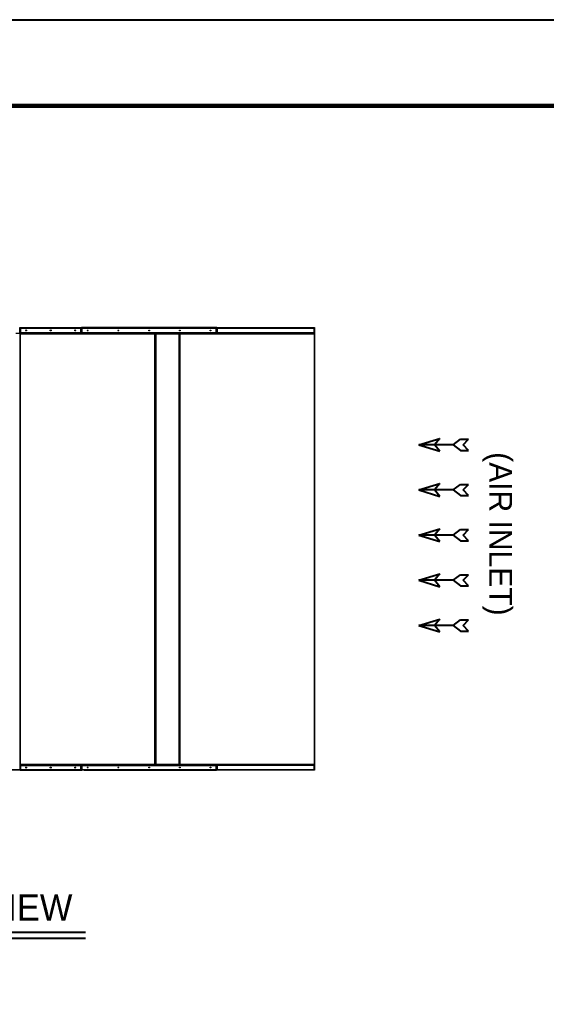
# Model space of a CAD drawing. Header units: millimetres. Extents: x 12896 to 42303, y 9438 to 30233.
# Drawn here: x 25989 to 30273, y 22153 to 30233 of the extents above; entities that cross this region are included whole.
import ezdxf
from ezdxf.enums import TextEntityAlignment as Align

# ---------------------------------------------------------------- set-up
doc = ezdxf.new("R2010")
doc.units = ezdxf.units.MM
for name, color, linetype in [('냉각탑_box', 1, 'Continuous'), ('냉각탑_dim', 1, 'Continuous'), ('냉각탑_form', 1, 'Continuous'), ('냉각탑_text', 3, 'Continuous')]:
    doc.layers.add(name, color=color, linetype=linetype)
doc.styles.add('돋움', font='Dotum.ttf')

# ---------------------------------------------------------------- blocks, each defined once
blk = doc.blocks.new('화살표 IN OUT')
at = {"layer": '냉각탑_dim'}
for p, q in [((-322.7, 43), (-383.9, 43)), ((-343.1, 0.5), (-383.9, 43)), ((-383.9, -43), (-343.1, 0.5)), ((-266.4, 0), (-322.7, 43)), ((-266.4, 0), (-322.7, -43)), ((-266.4, 0), (0, 0)), ((-163.5, 50), (-121.5, 0)), ((0, 0), (-163.5, 50)), ((-163.5, -50), (-121.5, 0)), ((0, 0), (-163.5, -50)), ((-322.7, -43), (-383.9, -43))]:
    blk.add_line(p, q, dxfattribs=at)
blk = doc.blocks.new('4')
at = {"lineweight": 20}
for p, q in [((25985.3, 27730), (28387.5, 27730)), ((28386, 27730), (28387.5, 24130)), ((28387.5, 24130), (22988.8, 24130))]:
    blk.add_line(p, q, dxfattribs=at)
at = {"color": 7, "lineweight": 20, "ltscale": 0.015833}
for p, q in [((25988.6, 27690.8), (25988.6, 27728.8)), ((25988.6, 24169.2), (25988.6, 24131.2))]:
    blk.add_line(p, q, dxfattribs=at)
at = {"color": 7, "lineweight": 20, "ltscale": 0.001083}
for p, q in [((25990.6, 27728.8), (25993.2, 27728.8)), ((28388.6, 27728.8), (28386, 27728.8)), ((28388.6, 24131.2), (22988.8, 24131.2))]:
    blk.add_line(p, q, dxfattribs=at)
at = {"color": 7, "lineweight": 20, "ltscale": 0.00172}
blk.add_line((25990.6, 27724.7), (25990.6, 27728.8), dxfattribs=at)
at = {"color": 7, "lineweight": 20, "ltscale": 0.014667}
for p, q in [((25990.6, 27724.6), (25990.6, 27689.4)), ((25992.6, 27689.4), (25992.6, 27724.6)), ((26486.6, 27689.4), (26486.6, 27724.6)), ((26488.6, 27724.6), (26488.6, 27689.4)), ((26490.6, 27724.6), (26490.6, 27689.4)), ((26492.6, 27689.4), (26492.6, 27724.6)), ((27588.6, 27689.4), (27588.6, 27724.6)), ((27590.6, 27724.6), (27590.6, 27689.4)), ((27592.6, 27724.6), (27592.6, 27689.4)), ((27594.6, 27689.4), (27594.6, 27724.6)), ((28386.6, 27689.4), (28386.6, 27724.6)), ((28388.6, 27724.6), (28388.6, 27689.4)), ((25990.6, 24133.4), (25990.6, 24168.6)), ((25992.6, 24168.6), (25992.6, 24133.4)), ((26486.6, 24168.6), (26486.6, 24133.4)), ((26488.6, 24133.4), (26488.6, 24168.6)), ((26490.6, 24133.4), (26490.6, 24168.6)), ((26492.6, 24168.6), (26492.6, 24133.4)), ((27588.6, 24168.6), (27588.6, 24133.4)), ((27590.6, 24133.4), (27590.6, 24168.6)), ((27592.6, 24135.4), (27592.6, 24170.6)), ((27594.6, 24170.6), (27594.6, 24135.4)), ((28386.6, 24170.6), (28386.6, 24135.4)), ((28388.6, 24135.4), (28388.6, 24170.6))]:
    blk.add_line(p, q, dxfattribs=at)
at = {"color": 7, "lineweight": 20, "ltscale": 0.000873136}
blk.add_line((25993.2, 27727.9), (25993.2, 27730), dxfattribs=at)
at = {"color": 7, "lineweight": 20, "ltscale": 0.015146}
blk.add_line((25993.2, 27725.8), (25993.2, 27689.4), dxfattribs=at)
at = {"color": 7, "lineweight": 20, "ltscale": 0.01525}
for p, q in [((25993.5, 27726), (25993.5, 27689.4)), ((26485.7, 27689.4), (26485.7, 27726)), ((26493.5, 27726), (26493.5, 27689.4)), ((27587.7, 27689.4), (27587.7, 27726)), ((27595.5, 27726), (27595.5, 27689.4)), ((28385.7, 27689.4), (28385.7, 27726)), ((25993.5, 24132), (25993.5, 24168.6)), ((26485.7, 24168.6), (26485.7, 24132)), ((26493.5, 24132), (26493.5, 24168.6)), ((27587.7, 24168.6), (27587.7, 24132)), ((27595.5, 24134), (27595.5, 24170.6)), ((28385.7, 24170.6), (28385.7, 24134))]:
    blk.add_line(p, q, dxfattribs=at)
at = {"color": 7, "lineweight": 20, "ltscale": 0.007958}
for p, q in [((25993.5, 27726), (26012.6, 27726)), ((26466.6, 27726), (26485.7, 27726)), ((26493.5, 27726), (26512.6, 27726)), ((27568.6, 27726), (27587.7, 27726)), ((27595.5, 27726), (27614.6, 27726)), ((28366.6, 27726), (28385.7, 27726)), ((25993.5, 24132), (26012.6, 24132)), ((26466.6, 24132), (26485.7, 24132)), ((26493.5, 24132), (26512.6, 24132)), ((27568.6, 24132), (27587.7, 24132)), ((27595.5, 24134), (27614.6, 24134)), ((28366.6, 24134), (28385.7, 24134))]:
    blk.add_line(p, q, dxfattribs=at)
at = {"color": 7, "lineweight": 20, "ltscale": 0.006917}
for p, q in [((25994, 27728), (26010.6, 27728)), ((25994, 27726), (26010.6, 27726)), ((26468.6, 27728), (26485.2, 27728)), ((26468.6, 27726), (26485.2, 27726)), ((26510.6, 27728), (26494, 27728)), ((26510.6, 27726), (26494, 27726)), ((27570.6, 27728), (27587.2, 27728)), ((27570.6, 27726), (27587.2, 27726)), ((27596, 27728), (27612.6, 27728)), ((27596, 27726), (27612.6, 27726)), ((28368.6, 27728), (28385.2, 27728)), ((28368.6, 27726), (28385.2, 27726)), ((25994, 24130), (26010.6, 24130)), ((26468.6, 24130), (26485.2, 24130)), ((26510.6, 24130), (26494, 24130)), ((27570.6, 24130), (27587.2, 24130)), ((27596, 24132), (27612.6, 24132)), ((28368.6, 24132), (28385.2, 24132))]:
    blk.add_line(p, q, dxfattribs=at)
at = {"color": 7, "lineweight": 20, "ltscale": 0.000833333}
for p, q in [((26010.6, 27728), (26010.6, 27726)), ((26466.6, 27728), (26466.6, 27726)), ((26466.6, 27728), (26466.6, 27726)), ((26468.6, 27728), (26468.6, 27726)), ((26510.6, 27728), (26510.6, 27726)), ((27568.6, 27728), (27568.6, 27726)), ((27568.6, 27728), (27568.6, 27726)), ((27570.6, 27728), (27570.6, 27726)), ((27612.6, 27728), (27612.6, 27726)), ((28366.6, 27728), (28366.6, 27726)), ((28366.6, 27728), (28366.6, 27726)), ((28368.6, 27728), (28368.6, 27726)), ((26304.5, 27686), (26304.5, 27684)), ((26360.5, 27684), (26360.5, 27686)), ((26954.4, 27686), (26954.4, 27684)), ((26957.7, 27684), (26957.7, 27686)), ((27286.1, 27684.3), (27286.1, 27682.3)), ((28331, 27686), (28331, 27684)), ((27090.6, 27440), (27092.6, 27440)), ((27090.6, 27413.4), (27092.6, 27413.4)), ((27090.6, 27412), (27092.6, 27412)), ((27092.6, 27412), (27090.6, 27412)), ((27092.6, 27410), (27090.6, 27410)), ((27092.6, 27408.6), (27090.6, 27408.6)), ((27286.6, 27440), (27288.6, 27440)), ((27286.6, 27413.4), (27288.6, 27413.4)), ((27288.6, 27412), (27286.6, 27412)), ((27288.6, 27410), (27286.6, 27410)), ((27288.6, 27408.9), (27286.6, 27408.9)), ((27288.6, 27406.1), (27286.6, 27406.1)), ((27286.6, 27404.1), (27288.6, 27404.1)), ((27286.6, 27402.5), (27288.6, 27402.5)), ((27288.6, 27401.3), (27286.6, 27401.3)), ((27090.6, 26795.4), (27092.6, 26795.4)), ((27092.6, 26794), (27090.6, 26794)), ((27092.6, 26792), (27090.6, 26792)), ((27090.6, 26790), (27092.6, 26790)), ((27090.6, 26788), (27092.6, 26788)), ((27092.6, 26786.6), (27090.6, 26786.6)), ((27092.6, 26760), (27090.6, 26760)), ((27286.6, 26807.3), (27288.6, 26807.3)), ((27286.6, 26790), (27288.6, 26790)), ((27286.6, 26788), (27288.6, 26788)), ((27288.6, 26786.6), (27286.6, 26786.6)), ((27288.6, 26760), (27286.6, 26760)), ((27090.6, 26577), (27092.6, 26577)), ((27092.6, 26540.4), (27090.6, 26540.4)), ((27092.6, 26539), (27090.6, 26539)), ((27286.6, 26577), (27288.6, 26577)), ((27288.6, 26540.4), (27286.6, 26540.4)), ((27288.6, 26539), (27286.6, 26539)), ((27288.6, 26536), (27286.6, 26536)), ((27288.6, 26534), (27286.6, 26534)), ((27288.6, 26533.1), (27286.6, 26533.1)), ((27092.6, 26496), (27090.6, 26496)), ((27092.6, 26494.4), (27090.6, 26494.4)), ((27092.6, 26492.4), (27090.6, 26492.4)), ((27092.6, 26489), (27090.6, 26489)), ((27090.6, 26487.6), (27092.6, 26487.6)), ((27092.6, 26451), (27090.6, 26451)), ((27286.6, 26498.9), (27288.6, 26498.9)), ((27288.6, 26498), (27286.6, 26498)), ((27288.6, 26496), (27286.6, 26496)), ((27288.6, 26496), (27286.6, 26496)), ((27288.6, 26494.4), (27286.6, 26494.4)), ((27288.6, 26492.4), (27286.6, 26492.4)), ((27288.6, 26489), (27286.6, 26489)), ((27286.6, 26487.6), (27288.6, 26487.6)), ((27288.6, 26451), (27286.6, 26451)), ((27090.6, 26268), (27092.6, 26268)), ((27286.6, 26268), (27288.6, 26268)), ((27090.6, 26241.4), (27092.6, 26241.4)), ((27090.6, 26240), (27092.6, 26240)), ((27092.6, 26240), (27090.6, 26240)), ((27092.6, 26238), (27090.6, 26238)), ((27092.6, 26236.6), (27090.6, 26236.6)), ((27286.6, 26241.4), (27288.6, 26241.4)), ((27288.6, 26240), (27286.6, 26240)), ((27288.6, 26238.1), (27286.6, 26238.1)), ((27288.6, 26238), (27286.6, 26238)), ((27286.6, 26236.1), (27288.6, 26236.1)), ((27286.6, 26234.5), (27288.6, 26234.5)), ((27288.6, 26233.3), (27286.6, 26233.3)), ((27090.6, 25623.4), (27092.6, 25623.4)), ((27092.6, 25622), (27090.6, 25622)), ((27092.6, 25620), (27090.6, 25620)), ((27090.6, 25618), (27092.6, 25618)), ((27090.6, 25616), (27092.6, 25616)), ((27092.6, 25614.6), (27090.6, 25614.6)), ((27286.6, 25639.3), (27288.6, 25639.3)), ((27288.6, 25619.3), (27286.6, 25619.3)), ((27286.6, 25618), (27288.6, 25618)), ((27286.6, 25616), (27288.6, 25616)), ((27288.6, 25614.6), (27286.6, 25614.6)), ((27092.6, 25588), (27090.6, 25588)), ((27288.6, 25588), (27286.6, 25588)), ((27090.6, 25405), (27092.6, 25405)), ((27286.6, 25405), (27288.6, 25405)), ((27092.6, 25368.4), (27090.6, 25368.4)), ((27092.6, 25367), (27090.6, 25367)), ((27092.6, 25324), (27090.6, 25324)), ((27092.6, 25322.4), (27090.6, 25322.4)), ((27092.6, 25320.4), (27090.6, 25320.4)), ((27092.6, 25317), (27090.6, 25317)), ((27090.6, 25315.6), (27092.6, 25315.6)), ((27288.6, 25368.4), (27286.6, 25368.4)), ((27288.6, 25367), (27286.6, 25367)), ((27288.6, 25364), (27286.6, 25364)), ((27288.6, 25362), (27286.6, 25362)), ((27288.6, 25361.1), (27286.6, 25361.1)), ((27286.6, 25326.9), (27288.6, 25326.9)), ((27288.6, 25326), (27286.6, 25326)), ((27288.6, 25324), (27286.6, 25324)), ((27288.6, 25324), (27286.6, 25324)), ((27288.6, 25322.4), (27286.6, 25322.4)), ((27288.6, 25320.4), (27286.6, 25320.4)), ((27288.6, 25317), (27286.6, 25317)), ((27286.6, 25315.6), (27288.6, 25315.6)), ((27092.6, 25279), (27090.6, 25279)), ((27288.6, 25279), (27286.6, 25279)), ((27090.6, 25096), (27092.6, 25096)), ((27090.6, 25069.4), (27092.6, 25069.4)), ((27090.6, 25068), (27092.6, 25068)), ((27092.6, 25068), (27090.6, 25068)), ((27092.6, 25066), (27090.6, 25066)), ((27092.6, 25064.6), (27090.6, 25064.6)), ((27286.6, 25096), (27288.6, 25096)), ((27286.6, 25069.4), (27288.6, 25069.4)), ((27288.6, 25069.1), (27286.6, 25069.1)), ((27288.6, 25068), (27286.6, 25068)), ((27288.6, 25066), (27286.6, 25066)), ((27286.6, 25065.5), (27288.6, 25065.5)), ((27288.6, 25064.3), (27286.6, 25064.3)), ((27090.6, 24451.4), (27092.6, 24451.4)), ((27092.6, 24450), (27090.6, 24450)), ((27092.6, 24448), (27090.6, 24448)), ((27090.6, 24446), (27092.6, 24446)), ((27090.6, 24444), (27092.6, 24444)), ((27092.6, 24442.6), (27090.6, 24442.6)), ((27092.6, 24416), (27090.6, 24416)), ((27286.6, 24470.3), (27288.6, 24470.3)), ((27288.6, 24450.3), (27286.6, 24450.3)), ((27286.6, 24446), (27288.6, 24446)), ((27286.6, 24444), (27288.6, 24444)), ((27288.6, 24442.6), (27286.6, 24442.6)), ((27288.6, 24416), (27286.6, 24416)), ((27092.6, 24177.4), (27090.6, 24177.4)), ((27092.6, 24174), (27090.6, 24174)), ((27286.6, 24177), (27288.6, 24177)), ((26010.6, 24130), (26010.6, 24132)), ((26466.6, 24130), (26466.6, 24132)), ((26466.6, 24130), (26466.6, 24132)), ((26468.6, 24130), (26468.6, 24132)), ((26510.6, 24130), (26510.6, 24132)), ((27568.6, 24130), (27568.6, 24132)), ((27568.6, 24130), (27568.6, 24132)), ((27570.6, 24130), (27570.6, 24132)), ((27612.6, 24132), (27612.6, 24134)), ((28366.6, 24132), (28366.6, 24134)), ((28366.6, 24132), (28366.6, 24134)), ((28368.6, 24132), (28368.6, 24134))]:
    blk.add_line(p, q, dxfattribs=at)
at = {"color": 7, "lineweight": 20, "ltscale": 0.000834351}
blk.add_line((26010.6, 27726.8), (26012.6, 27726.8), dxfattribs=at)
at = {"color": 7, "lineweight": 20, "ltscale": 0.000834357}
blk.add_line((26010.6, 27726), (26012.6, 27726), dxfattribs=at)
at = {"color": 7, "lineweight": 20, "ltscale": 0.189167}
for p, q in [((26012.6, 27728), (26466.6, 27728)), ((26012.6, 27728), (26466.6, 27728)), ((26012.6, 27724.6), (26466.6, 27724.6)), ((26012.6, 24133.4), (26466.6, 24133.4)), ((26012.6, 24130), (26466.6, 24130))]:
    blk.add_line(p, q, dxfattribs=at)
at = {"color": 7, "lineweight": 20, "ltscale": 0.001417}
for p, q in [((26012.6, 27728), (26012.6, 27724.6)), ((26512.6, 27728), (26512.6, 27724.6)), ((27614.6, 27728), (27614.6, 27724.6)), ((26012.6, 24130), (26012.6, 24133.4)), ((26512.6, 24130), (26512.6, 24133.4)), ((27614.6, 24132), (27614.6, 24135.4))]:
    blk.add_line(p, q, dxfattribs=at)
at = {"color": 7, "lineweight": 20, "ltscale": 0.000583333}
for p, q in [((26012.6, 27726), (26012.6, 27724.6)), ((26466.6, 27724.6), (26466.6, 27726)), ((26512.6, 27726), (26512.6, 27724.6)), ((27568.6, 27724.6), (27568.6, 27726)), ((27614.6, 27726), (27614.6, 27724.6)), ((28366.6, 27724.6), (28366.6, 27726)), ((26012.6, 24132), (26012.6, 24133.4)), ((26466.6, 24133.4), (26466.6, 24132)), ((26512.6, 24132), (26512.6, 24133.4)), ((27568.6, 24133.4), (27568.6, 24132)), ((27614.6, 24134), (27614.6, 24135.4)), ((28366.6, 24135.4), (28366.6, 24134))]:
    blk.add_line(p, q, dxfattribs=at)
at = {"color": 7, "lineweight": 20, "ltscale": 0.000832315}
blk.add_line((26466.6, 27726.8), (26468.6, 27726.8), dxfattribs=at)
at = {"color": 7, "lineweight": 20, "ltscale": 0.00083231}
blk.add_line((26466.6, 27726), (26468.6, 27726), dxfattribs=at)
at = {"color": 7, "lineweight": 20, "ltscale": 0.015212}
for p, q in [((26485.7, 27725.9), (26485.7, 27689.4)), ((27587.7, 27725.9), (27587.7, 27689.4)), ((28385.7, 27725.9), (28385.7, 27689.4)), ((26485.7, 24132.1), (26485.7, 24168.6)), ((27587.7, 24132.1), (27587.7, 24168.6)), ((28385.7, 24134.1), (28385.7, 24170.6))]:
    blk.add_line(p, q, dxfattribs=at)
at = {"color": 7, "lineweight": 20, "ltscale": 0.001506}
blk.add_line((26487.8, 27726.8), (26491.4, 27726.8), dxfattribs=at)
at = {"color": 7, "lineweight": 20, "ltscale": 0.459167}
blk.add_line((27591.6, 27730), (26489.6, 27730), dxfattribs=at)
at = {"color": 7, "lineweight": 20, "ltscale": 0.000374999}
for p, q in [((26493.5, 27722.6), (26492.6, 27722.6)), ((26493.5, 24135.4), (26492.6, 24135.4))]:
    blk.add_line(p, q, dxfattribs=at)
at = {"color": 7, "lineweight": 20, "ltscale": 0.000833847}
blk.add_line((26510.6, 27726.8), (26512.6, 27726.8), dxfattribs=at)
at = {"color": 7, "lineweight": 20, "ltscale": 0.000833853}
blk.add_line((26510.6, 27726), (26512.6, 27726), dxfattribs=at)
at = {"color": 7, "lineweight": 20, "ltscale": 0.037104}
blk.add_line((26601.7, 27728), (26512.6, 27728), dxfattribs=at)
at = {"color": 7, "lineweight": 20, "ltscale": 0.44}
for p, q in [((26512.6, 27728), (27568.6, 27728)), ((26512.6, 27724.6), (27568.6, 27724.6)), ((26512.6, 24133.4), (27568.6, 24133.4)), ((26512.6, 24130), (27568.6, 24130))]:
    blk.add_line(p, q, dxfattribs=at)
at = {"color": 7, "lineweight": 20, "ltscale": 0.004146}
blk.add_line((26601.7, 27728), (26611.6, 27728), dxfattribs=at)
at = {"color": 7, "lineweight": 20, "ltscale": 0.004167}
blk.add_line((26611.6, 27728), (26621.6, 27728), dxfattribs=at)
at = {"color": 7, "lineweight": 20, "ltscale": 0.394604}
blk.add_line((27568.6, 27728), (26621.6, 27728), dxfattribs=at)
at = {"color": 7, "lineweight": 20, "ltscale": 0.000832819}
blk.add_line((27568.6, 27726.8), (27570.6, 27726.8), dxfattribs=at)
at = {"color": 7, "lineweight": 20, "ltscale": 0.000832814}
blk.add_line((27568.6, 27726), (27570.6, 27726), dxfattribs=at)
at = {"color": 7, "lineweight": 20, "ltscale": 0.000375001}
for p, q in [((27588.6, 27722.6), (27587.7, 27722.6)), ((27588.6, 24135.4), (27587.7, 24135.4))]:
    blk.add_line(p, q, dxfattribs=at)
at = {"color": 7, "lineweight": 20, "ltscale": 0.001508}
blk.add_line((27589.8, 27726.8), (27593.4, 27726.8), dxfattribs=at)
at = {"color": 7, "lineweight": 20, "ltscale": 0.000833959}
blk.add_line((27612.6, 27726.8), (27614.6, 27726.8), dxfattribs=at)
at = {"color": 7, "lineweight": 20, "ltscale": 0.000833964}
blk.add_line((27612.6, 27726), (27614.6, 27726), dxfattribs=at)
at = {"color": 7, "lineweight": 20, "ltscale": 0.313333}
for p, q in [((27614.6, 27728), (28366.6, 27728)), ((27614.6, 27724.6), (28366.6, 27724.6)), ((27614.6, 24135.4), (28366.6, 24135.4)), ((27614.6, 24132), (28366.6, 24132))]:
    blk.add_line(p, q, dxfattribs=at)
at = {"color": 7, "lineweight": 20, "ltscale": 0.000832693}
blk.add_line((28366.6, 27726.8), (28368.6, 27726.8), dxfattribs=at)
at = {"color": 7, "lineweight": 20, "ltscale": 0.000832687}
blk.add_line((28366.6, 27726), (28368.6, 27726), dxfattribs=at)
at = {"color": 7, "lineweight": 20, "ltscale": 0.000872667}
blk.add_line((28386, 27727.9), (28386, 27730), dxfattribs=at)
at = {"color": 7, "lineweight": 20, "ltscale": 0.015148}
blk.add_line((28386, 27725.8), (28386, 27689.4), dxfattribs=at)
at = {"color": 7, "lineweight": 20, "ltscale": 0.001669}
blk.add_line((28388.6, 27728.8), (28388.6, 27724.8), dxfattribs=at)
at = {"color": 7, "lineweight": 20, "ltscale": 0.015372}
blk.add_line((25957.1, 27686), (25994, 27686), dxfattribs=at)
at = {"color": 7, "lineweight": 20, "ltscale": 0.001387}
blk.add_line((25990.6, 27686), (25990.6, 27689.3), dxfattribs=at)
at = {"color": 7, "lineweight": 20, "ltscale": 0.000562932}
for p, q in [((25992, 27682.3), (25990.6, 27682.3)), ((27089.3, 27682.3), (27090.6, 27682.3)), ((27094, 27682.3), (27092.6, 27682.3)), ((27284.7, 27684.3), (27286.1, 27684.3)), ((27285.3, 27682.3), (27286.6, 27682.3)), ((27290, 27682.3), (27288.6, 27682.3)), ((28387.3, 27682.3), (28388.6, 27682.3)), ((25992, 24173.7), (25990.6, 24173.7)), ((27089.3, 24173.7), (27090.6, 24173.7)), ((27094, 24173.7), (27092.6, 24173.7)), ((27285.3, 24173.7), (27286.6, 24173.7)), ((27290, 24173.7), (27288.6, 24173.7)), ((28387.3, 24173.7), (28388.6, 24173.7))]:
    blk.add_line(p, q, dxfattribs=at)
at = {"color": 7, "lineweight": 20}
for p, q in [((25990.6, 24173.7), (25990.6, 27682.3)), ((25994, 24175.4), (25994, 27680.6)), ((27087.2, 24175.4), (27087.2, 27680.6)), ((27090.6, 24173.7), (27090.6, 27682.3)), ((27092.6, 27682.3), (27092.6, 24173.7)), ((27096, 27680.6), (27096, 24175.4)), ((27283.2, 27680.6), (27283.2, 24175.4)), ((27286.6, 27682.3), (27286.6, 24173.7)), ((27288.6, 27682.3), (27288.6, 24173.7)), ((27292, 27680.6), (27292, 24175.4)), ((28385.2, 27680.6), (28385.2, 24175.4)), ((28388.6, 27682.3), (28388.6, 24173.7))]:
    blk.add_line(p, q, dxfattribs=at)
at = {"color": 7, "lineweight": 20, "ltscale": 0.000448698}
for p, q in [((25992, 27686.7), (25992.6, 27687.6)), ((26487.3, 27686.7), (26486.6, 27687.6)), ((26492, 27686.7), (26492.6, 27687.6)), ((27589.3, 27686.7), (27588.6, 27687.6)), ((27594, 27686.7), (27594.6, 27687.6)), ((28387.3, 27686.7), (28386.6, 27687.6)), ((25992, 24171.3), (25992.6, 24170.5)), ((26487.3, 24171.3), (26486.6, 24170.5)), ((26492, 24171.3), (26492.6, 24170.5)), ((27589.3, 24171.3), (27588.6, 24170.5))]:
    blk.add_line(p, q, dxfattribs=at)
at = {"color": 7, "lineweight": 20, "ltscale": 0.000502197}
for p, q in [((25992, 27682.3), (25993.2, 27682.3)), ((27089.3, 27682.3), (27088.1, 27682.3)), ((27094, 27682.3), (27095.2, 27682.3)), ((27284.7, 27684.3), (27283.5, 27684.3)), ((27285.3, 27682.3), (27284.1, 27682.3)), ((27290, 27682.3), (27291.2, 27682.3)), ((28387.3, 27682.3), (28386.1, 27682.3)), ((25992, 24173.7), (25993.2, 24173.7)), ((27089.3, 24173.7), (27088.1, 24173.7)), ((27094, 24173.7), (27095.2, 24173.7)), ((27285.3, 24173.7), (27284.1, 24173.7))]:
    blk.add_line(p, q, dxfattribs=at)
at = {"color": 7, "lineweight": 20, "ltscale": 0.000375}
for p, q in [((25993.5, 27689.4), (25992.6, 27689.4)), ((25993.5, 27689.4), (25992.6, 27689.4)), ((25993.5, 27684), (25992.6, 27684)), ((26485.7, 27689.4), (26486.6, 27689.4)), ((26485.7, 27689.4), (26486.6, 27689.4)), ((26493.5, 27689.4), (26492.6, 27689.4)), ((26493.5, 27689.4), (26492.6, 27689.4)), ((27087.7, 27684), (27088.6, 27684)), ((27095.5, 27684), (27094.6, 27684)), ((27283.7, 27684), (27284.6, 27684)), ((27291.5, 27684), (27290.6, 27684)), ((27587.7, 27689.4), (27588.6, 27689.4)), ((27587.7, 27689.4), (27588.6, 27689.4)), ((27595.5, 27689.4), (27594.6, 27689.4)), ((27595.5, 27689.4), (27594.6, 27689.4)), ((28385.7, 27689.4), (28386.6, 27689.4)), ((28385.7, 27689.4), (28386.6, 27689.4)), ((28385.7, 27684), (28386.6, 27684)), ((27091.9, 26533.1), (27091.9, 26534)), ((27091.9, 26498.9), (27091.9, 26498)), ((27091.9, 25361.1), (27091.9, 25362)), ((27091.9, 25326.9), (27091.9, 25326)), ((25993.5, 24172), (25992.6, 24172)), ((25993.5, 24168.6), (25992.6, 24168.6)), ((26485.7, 24168.6), (26486.6, 24168.6)), ((26493.5, 24168.6), (26492.6, 24168.6)), ((27087.7, 24172), (27088.6, 24172)), ((27095.5, 24172), (27094.6, 24172)), ((27283.7, 24172), (27284.6, 24172)), ((27291.5, 24172), (27290.6, 24172)), ((27587.7, 24168.6), (27588.6, 24168.6)), ((27595.5, 24170.6), (27594.6, 24170.6)), ((28385.7, 24170.6), (28386.6, 24170.6))]:
    blk.add_line(p, q, dxfattribs=at)
at = {"color": 7, "lineweight": 20, "ltscale": 0.001002}
for p, q in [((25992.6, 27687), (25992.6, 27689.4)), ((26486.6, 27687), (26486.6, 27689.4)), ((26492.6, 27687), (26492.6, 27689.4)), ((27588.6, 27687), (27588.6, 27689.4)), ((27594.6, 27687), (27594.6, 27689.4)), ((28386.6, 27687), (28386.6, 27689.4)), ((25992.6, 24171), (25992.6, 24168.6)), ((26486.6, 24171), (26486.6, 24168.6)), ((26492.6, 24171), (26492.6, 24168.6)), ((27588.6, 24171), (27588.6, 24168.6)), ((27594.6, 24173), (27594.6, 24170.6)), ((28386.6, 24173), (28386.6, 24170.6))]:
    blk.add_line(p, q, dxfattribs=at)
at = {"color": 7, "lineweight": 20, "ltscale": 0.000414929}
for p, q in [((25992.6, 27683), (25992.6, 27684)), ((27088.6, 27683), (27088.6, 27684)), ((27094.6, 27683), (27094.6, 27684)), ((27284.1, 27685), (27284.1, 27686)), ((27284.6, 27683), (27284.6, 27684)), ((27290.6, 27683), (27290.6, 27684)), ((28386.6, 27683), (28386.6, 27684)), ((25992.6, 24173), (25992.6, 24172)), ((27088.6, 24173), (27088.6, 24172)), ((27094.6, 24173), (27094.6, 24172)), ((27284.6, 24173), (27284.6, 24172)), ((27290.6, 24173), (27290.6, 24172))]:
    blk.add_line(p, q, dxfattribs=at)
at = {"color": 7, "lineweight": 20, "ltscale": 0.000293404}
for p, q in [((25992.6, 27683), (25992.6, 27682.3)), ((27088.6, 27683), (27088.6, 27682.3)), ((27094.6, 27683), (27094.6, 27682.3)), ((27284.1, 27685), (27284.1, 27684.3)), ((27284.6, 27683), (27284.6, 27682.3)), ((27290.6, 27683), (27290.6, 27682.3)), ((28386.6, 27683), (28386.6, 27682.3)), ((25992.6, 24173), (25992.6, 24173.7)), ((27088.6, 24173), (27088.6, 24173.7)), ((27094.6, 24173), (27094.6, 24173.7)), ((27284.6, 24173), (27284.6, 24173.7)), ((27290.6, 24173), (27290.6, 24173.7)), ((28386.6, 24173), (28386.6, 24173.7))]:
    blk.add_line(p, q, dxfattribs=at)
at = {"color": 7, "lineweight": 20, "ltscale": 4.00539e-05}
blk.add_line((25993.2, 27686.1), (25993.2, 27686), dxfattribs=at)
at = {"color": 7, "lineweight": 20, "ltscale": 0.205083}
for p, q in [((25993.5, 27689.4), (26485.7, 27689.4)), ((25993.5, 24168.6), (26485.7, 24168.6))]:
    blk.add_line(p, q, dxfattribs=at)
at = {"color": 7, "lineweight": 20, "ltscale": 0.455917}
for p, q in [((25993.5, 27684), (27087.7, 27684)), ((26493.5, 27689.4), (27587.7, 27689.4)), ((27291.5, 27684), (28385.7, 27684)), ((27087.7, 24172), (25993.5, 24172)), ((26493.5, 24168.6), (27587.7, 24168.6))]:
    blk.add_line(p, q, dxfattribs=at)
at = {"color": 7, "lineweight": 20, "ltscale": 0.204667}
for p, q in [((25994, 27686), (26485.2, 27686)), ((25994, 24172), (26485.2, 24172))]:
    blk.add_line(p, q, dxfattribs=at)
at = {"color": 7, "lineweight": 20, "ltscale": 0.4555}
for p, q in [((25994, 27680.6), (27087.2, 27680.6)), ((26494, 27686), (27587.2, 27686)), ((27292, 27680.6), (28385.2, 27680.6)), ((27087.2, 24175.4), (25994, 24175.4)), ((26494, 24172), (27587.2, 24172)), ((28385.2, 24175.4), (27292, 24175.4))]:
    blk.add_line(p, q, dxfattribs=at)
at = {"color": 7, "lineweight": 20, "ltscale": 0.000199275}
blk.add_line((26404.4, 27684.3), (26404.1, 27684), dxfattribs=at)
at = {"color": 7, "lineweight": 20, "ltscale": 0.000369598}
blk.add_line((26404.2, 27685), (26404.8, 27684.3), dxfattribs=at)
at = {"color": 7, "lineweight": 20, "ltscale": 0.001228}
blk.add_line((26404.4, 27684.3), (26407.4, 27684.3), dxfattribs=at)
at = {"color": 7, "lineweight": 20, "ltscale": 0.000708333}
blk.add_line((26406.1, 27686), (26406.1, 27684.3), dxfattribs=at)
at = {"color": 7, "lineweight": 20, "ltscale": 0.000125566}
blk.add_line((26407.4, 27684.3), (26407.4, 27684), dxfattribs=at)
at = {"color": 7, "lineweight": 20, "ltscale": 1.86596e-06}
blk.add_line((26407.9, 27684.3), (26407.9, 27684.3), dxfattribs=at)
at = {"color": 7, "lineweight": 20, "ltscale": 0.00022498}
blk.add_line((26407.9, 27684.3), (26408.5, 27684.3), dxfattribs=at)
at = {"color": 7, "lineweight": 20, "ltscale": 0.003628}
blk.add_line((26485.3, 27686), (26494, 27686), dxfattribs=at)
at = {"color": 7, "lineweight": 20, "ltscale": 0.000375519}
blk.add_line((26493.5, 27689.4), (26492.6, 27689.4), dxfattribs=at)
at = {"color": 7, "lineweight": 20, "ltscale": 0.0025}
blk.add_line((27088.6, 27682.6), (27094.6, 27682.6), dxfattribs=at)
at = {"color": 7, "lineweight": 20, "ltscale": 0.078417}
for p, q in [((27095.5, 27684), (27283.7, 27684)), ((27283.7, 24172), (27095.5, 24172))]:
    blk.add_line(p, q, dxfattribs=at)
at = {"color": 7, "lineweight": 20, "ltscale": 0.078}
for p, q in [((27096, 27680.6), (27283.2, 27680.6)), ((27283.2, 24175.4), (27096, 24175.4))]:
    blk.add_line(p, q, dxfattribs=at)
at = {"color": 7, "lineweight": 20, "ltscale": 0.014417}
for p, q in [((27225, 27680.4), (27190.4, 27680.4)), ((27190.4, 24175.6), (27225, 24175.6))]:
    blk.add_line(p, q, dxfattribs=at)
at = {"color": 7, "lineweight": 20, "ltscale": 0.001905}
blk.add_line((27290.6, 27683), (27286.1, 27683), dxfattribs=at)
at = {"color": 7, "lineweight": 20, "ltscale": 0.000374481}
blk.add_line((27588.6, 27689.4), (27587.7, 27689.4), dxfattribs=at)
at = {"color": 7, "lineweight": 20, "ltscale": 0.32925}
for p, q in [((27595.5, 27689.4), (28385.7, 27689.4)), ((27595.5, 24170.6), (28385.7, 24170.6))]:
    blk.add_line(p, q, dxfattribs=at)
at = {"color": 7, "lineweight": 20, "ltscale": 0.328833}
blk.add_line((27596, 27686), (28385.2, 27686), dxfattribs=at)
at = {"color": 7, "lineweight": 20, "ltscale": 0.000832956}
blk.add_line((27614, 27684), (27614, 27686), dxfattribs=at)
at = {"color": 7, "lineweight": 20, "ltscale": 0.000873628}
blk.add_line((28386, 27686.1), (28386, 27684), dxfattribs=at)
at = {"color": 7, "lineweight": 20, "ltscale": 0.000414952}
blk.add_line((28387.6, 27683), (28386.9, 27682.3), dxfattribs=at)
at = {"color": 7, "lineweight": 20, "ltscale": 0.002879}
blk.add_line((28388.6, 27689.2), (28388.6, 27682.3), dxfattribs=at)
at = {"color": 7, "lineweight": 20, "ltscale": 5.94511e-06}
blk.add_line((28388.6, 27680.6), (28388.6, 27680.6), dxfattribs=at)
at = {"color": 7, "lineweight": 20, "ltscale": 8.50581e-06}
blk.add_line((28388.6, 27680.6), (28388.6, 27680.6), dxfattribs=at)
at = {"color": 7, "lineweight": 20, "ltscale": 1.00793e-05}
for p, q in [((28388.6, 27680.6), (28388.6, 27680.6)), ((28388.6, 24175.4), (28388.6, 24175.4))]:
    blk.add_line(p, q, dxfattribs=at)
at = {"color": 7, "lineweight": 20, "ltscale": 0.000833717}
for p, q in [((27286.6, 27523.9), (27288.6, 27523.9)), ((27286.6, 27518.7), (27288.6, 27518.7)), ((27286.6, 27446.1), (27288.6, 27446.1)), ((27286.6, 26278.1), (27288.6, 26278.1)), ((27286.6, 25109.1), (27288.6, 25109.1)), ((27286.6, 24345.7), (27288.6, 24345.7)), ((27286.6, 24340.5), (27288.6, 24340.5))]:
    blk.add_line(p, q, dxfattribs=at)
at = {"color": 7, "lineweight": 20, "ltscale": 0.000833723}
for p, q in [((27286.6, 26755.3), (27288.6, 26755.3)), ((27286.6, 25097.1), (27288.6, 25097.1))]:
    blk.add_line(p, q, dxfattribs=at)
at = {"color": 7, "lineweight": 20, "ltscale": 0.000542151}
for p, q in [((27091.9, 26536), (27090.6, 26536)), ((27091.9, 26534), (27090.6, 26534)), ((27091.9, 26533.1), (27090.6, 26533.1)), ((27090.6, 26498.9), (27091.9, 26498.9)), ((27091.9, 26498), (27090.6, 26498)), ((27091.9, 26496), (27090.6, 26496)), ((27091.9, 25364), (27090.6, 25364)), ((27091.9, 25362), (27090.6, 25362)), ((27091.9, 25361.1), (27090.6, 25361.1)), ((27090.6, 25326.9), (27091.9, 25326.9)), ((27091.9, 25326), (27090.6, 25326)), ((27091.9, 25324), (27090.6, 25324))]:
    blk.add_line(p, q, dxfattribs=at)
at = {"color": 7, "lineweight": 20, "ltscale": 0.000291559}
for p, q in [((27092.6, 26534), (27091.9, 26534)), ((27092.6, 26498), (27091.9, 26498)), ((27092.6, 25362), (27091.9, 25362)), ((27092.6, 25326), (27091.9, 25326))]:
    blk.add_line(p, q, dxfattribs=at)
at = {"color": 7, "lineweight": 20, "ltscale": 0.01425}
for p, q in [((27091.9, 26498.9), (27091.9, 26533.1)), ((27091.9, 25326.9), (27091.9, 25361.1))]:
    blk.add_line(p, q, dxfattribs=at)
at = {"color": 7, "lineweight": 20, "ltscale": 0.000833304}
blk.add_line((27286.6, 25587.3), (27288.6, 25587.3), dxfattribs=at)
at = {"color": 7, "lineweight": 20, "ltscale": 0.002042}
blk.add_line((25990.6, 24168.8), (25990.6, 24173.7), dxfattribs=at)
at = {"color": 7, "lineweight": 20, "ltscale": 3.82162e-05}
blk.add_line((25993.2, 24171.9), (25993.2, 24172), dxfattribs=at)
at = {"color": 7, "lineweight": 20, "ltscale": 0.01475}
blk.add_line((25993.2, 24133.2), (25993.2, 24168.6), dxfattribs=at)
at = {"color": 7, "lineweight": 20, "ltscale": 7.29161e-06}
blk.add_line((26494, 24172), (26494, 24172), dxfattribs=at)
at = {"color": 7, "lineweight": 20, "ltscale": 0.125586}
blk.add_line((27592.9, 24172), (27291.5, 24172), dxfattribs=at)
at = {"color": 7, "lineweight": 20, "ltscale": 0.015145}
blk.add_line((28386, 24134.3), (28386, 24170.6), dxfattribs=at)
at = {"color": 7, "lineweight": 20, "ltscale": 0.000452155}
blk.add_line((28387.3, 24173.3), (28386.6, 24172.5), dxfattribs=at)
at = {"color": 7, "lineweight": 20, "ltscale": 0.000150117}
blk.add_line((28388.5, 24172.3), (28388.2, 24172.3), dxfattribs=at)
at = {"color": 7, "lineweight": 20, "ltscale": 5.94551e-06}
blk.add_line((28388.6, 24175.4), (28388.6, 24175.4), dxfattribs=at)
at = {"color": 7, "lineweight": 20, "ltscale": 2.11226e-05}
blk.add_line((28388.6, 24175.4), (28388.6, 24175.4), dxfattribs=at)
at = {"color": 7, "lineweight": 20, "ltscale": 8.50584e-06}
blk.add_line((28388.6, 24175.4), (28388.6, 24175.4), dxfattribs=at)
at = {"color": 7, "lineweight": 20, "ltscale": 0.001291}
blk.add_line((28388.6, 24173.7), (28388.6, 24170.6), dxfattribs=at)
at = {"color": 7, "lineweight": 20, "ltscale": 0.000834932}
blk.add_line((25990.6, 24131.2), (25990.6, 24133.2), dxfattribs=at)
at = {"color": 7, "lineweight": 20, "ltscale": 0.000334372}
blk.add_line((25990.6, 24131.2), (25991.4, 24131.2), dxfattribs=at)
at = {"color": 7, "lineweight": 20, "ltscale": 0.00039683}
blk.add_line((25993.2, 24133.2), (25993.2, 24132.3), dxfattribs=at)
at = {"color": 7, "lineweight": 20, "ltscale": 0.000121692}
blk.add_line((25993.5, 24133.2), (25993.2, 24133.2), dxfattribs=at)
at = {"color": 7, "lineweight": 20, "ltscale": 0.000370023}
blk.add_line((26486.6, 24133.2), (26485.7, 24133.2), dxfattribs=at)
at = {"color": 7, "lineweight": 20, "ltscale": 0.000838255}
blk.add_line((26490.6, 24133.2), (26488.6, 24133.2), dxfattribs=at)
at = {"color": 7, "lineweight": 20, "ltscale": 0.001175}
blk.add_line((27593.4, 24133.2), (27590.6, 24133.2), dxfattribs=at)
at = {"color": 7, "lineweight": 20, "ltscale": 0.000834358}
blk.add_line((27614.6, 24133.2), (27612.6, 24133.2), dxfattribs=at)
at = {"color": 7, "lineweight": 20, "ltscale": 0.000833334}
blk.add_line((28368.6, 24133.2), (28366.6, 24133.2), dxfattribs=at)
at = {"color": 7, "lineweight": 20, "ltscale": 0.001749}
blk.add_line((28388.6, 24135.4), (28388.6, 24131.2), dxfattribs=at)
at = {"color": 7, "lineweight": 20}
for centre, radius in [((26039.6, 27707), 4.5), ((26239.6, 27707), 4.5), ((26439.6, 27707), 4.5), ((26540.6, 27707), 3), ((26790.6, 27707), 3), ((27040.6, 27707), 3), ((27290.6, 27707), 3), ((27540.6, 27707), 3), ((26039.6, 24151), 4.5), ((26239.6, 24151), 4.5), ((26439.6, 24151), 4.5), ((26540.6, 24151), 3), ((26790.6, 24151), 3), ((27040.6, 24151), 3), ((27290.6, 24151), 3), ((27540.6, 24151), 3)]:
    blk.add_circle(centre, radius, dxfattribs=at)
for centre, radius, start, end in [((25994, 27724.6), 3.4, 90, 180), ((25995.8, 27726.8), 5.2, 142.01407, 157.38029), ((25994, 27724.6), 1.4, 110.92489, 180), ((26485.2, 27724.6), 3.4, 0, 90), ((26485.2, 27724.6), 1.4, 0, 69.07522), ((26494, 27724.6), 3.4, 90, 180), ((26494, 27724.6), 1.4, 110.92489, 180), ((27587.2, 27724.6), 3.4, 0, 90), ((27587.2, 27724.6), 1.4, 0, 69.07522), ((27596, 27724.6), 3.4, 90, 180), ((27596, 27724.6), 1.4, 110.92489, 180), ((28385.2, 27724.6), 3.4, 0, 90), ((28385.2, 27724.6), 1.4, 0, 69.07522), ((28383.4, 27726.8), 5.2, 22.61971, 37.98593), ((28383.4, 27726.8), 5.2, 0, 0.128), ((25994, 27689.4), 3.4, 180, 270), ((26039.6, 27711), 3, 191.40744, 348.58775), ((26239.6, 27711), 3, 191.40744, 348.58775), ((26407.4, 27681.1), 5.1, 128.95892, 144.51621), ((26411.8, 27684.1), 3.36, 164.70023, 182.02538), ((26439.6, 27711), 3, 191.40744, 348.58775), ((26485.2, 27689.4), 3.4, 270, 0), ((26494, 27689.4), 3.4, 180, 270), ((27292.5, 27678.9), 10.4, 144.13871, 150.68172), ((27276.7, 27692.6), 11.5, 311.84253, 314.02788), ((27587.2, 27689.4), 3.4, 270, 0), ((27596, 27689.4), 3.4, 180, 270), ((28385.2, 27689.4), 3.4, 270, 0), ((28385.2, 27680.6), 3.4, 89.76553, 90), ((28385.2, 27680.6), 3.4, 29.99998, 65.68426), ((28383.4, 27662.2), 5.2, 359.19744, 0), ((27091.9, 26532.6), 3.4, 78.13887, 90), ((27091.9, 26499.4), 3.4, 270, 281.86113), ((27091.9, 25360.6), 3.4, 78.13887, 90), ((27091.9, 25327.4), 3.4, 270, 281.86113), ((25994, 24168.6), 3.4, 90, 180), ((26485.2, 24168.6), 3.4, 0, 90), ((26494, 24168.6), 3.4, 90, 180), ((27587.2, 24168.6), 3.4, 0, 90), ((27596, 24170.6), 3.4, 127.05895, 180), ((28385.2, 24170.6), 3.4, 0, 65.77669), ((28334.6, 24175.4), 54, 356.67697, 358.16376), ((28383.4, 24197.8), 5.2, 0, 2.65182), ((25994, 24133.4), 3.4, 180, 270), ((25995.8, 24133.2), 5.2, 202.62002, 217.97819), ((25994, 24133.4), 1.4, 180, 249.07511), ((26038.6, 24149), 3, 305.72337, 181.54892), ((26485.2, 24133.4), 3.4, 270, 0), ((26485.2, 24133.4), 1.4, 290.92478, 0), ((26494, 24133.4), 3.4, 180, 270), ((26494, 24133.4), 1.4, 180, 249.07511), ((27587.2, 24133.4), 3.4, 270, 0), ((27587.2, 24133.4), 1.4, 290.92478, 0), ((27588.6, 24149), 3, 311.66994, 48.39279), ((27596, 24135.4), 3.4, 180, 270), ((27596, 24135.4), 1.4, 180, 249.07511), ((28385.2, 24135.4), 3.4, 270, 0), ((28385.2, 24135.4), 1.4, 290.92478, 0), ((28383.4, 24133.2), 5.2, 322.02181, 337.37998), ((28383.4, 24133.2), 5.2, 359.872, 0)]:
    blk.add_arc(centre, radius, start, end, dxfattribs=at)
for centre, start_param, end_param in [((26406.1, 27682.6), 3.155398, 3.926988), ((26410.4, 27682.6), 3.155404, 3.926988), ((26954.4, 27682.6), 3.152904, 4.287828)]:
    blk.add_ellipse(centre, major_axis=(0, -3.4), ratio=0.766044, start_param=start_param, end_param=end_param, dxfattribs=at)
for points in [[(25992, 27682.3), (25992.3, 27682), (25992.7, 27681.6), (25993.2, 27681.3), (25993.6, 27680.9), (25994, 27680.6)], [(25992.6, 27683), (25992.9, 27682.6), (25993.2, 27682.2), (25993.5, 27681.7), (25993.8, 27681.1), (25994, 27680.6)], [(27088.6, 27683), (27088.3, 27682.6), (27088.1, 27682.2), (27087.8, 27681.7), (27087.5, 27681.1), (27087.2, 27680.6)], [(27089.3, 27682.3), (27088.9, 27682), (27088.5, 27681.6), (27088.1, 27681.3), (27087.7, 27680.9), (27087.2, 27680.6)], [(27094, 27682.3), (27094.3, 27682), (27094.7, 27681.6), (27095.2, 27681.3), (27095.6, 27680.9), (27096, 27680.6)], [(27094.6, 27683), (27094.9, 27682.6), (27095.2, 27682.2), (27095.5, 27681.7), (27095.8, 27681.1), (27096, 27680.6)], [(27284.6, 27683), (27284.3, 27682.6), (27284.1, 27682.2), (27283.8, 27681.7), (27283.5, 27681.1), (27283.2, 27680.6)], [(27285.3, 27682.3), (27284.9, 27682), (27284.5, 27681.6), (27284.1, 27681.3), (27283.7, 27680.9), (27283.2, 27680.6)], [(27290, 27682.3), (27290.3, 27682), (27290.7, 27681.6), (27291.2, 27681.3), (27291.6, 27680.9), (27292, 27680.6)], [(27290.6, 27683), (27290.9, 27682.6), (27291.2, 27682.2), (27291.5, 27681.7), (27291.8, 27681.1), (27292, 27680.6)], [(28386.6, 27683), (28386.3, 27682.6), (28386.1, 27682.2), (28385.8, 27681.7), (28385.5, 27681.1), (28385.2, 27680.6)], [(28387.3, 27682.3), (28386.9, 27682), (28386.5, 27681.6), (28386.1, 27681.3), (28385.7, 27680.9), (28385.2, 27680.6)], [(25992, 24173.7), (25992.3, 24174.1), (25992.7, 24174.4), (25993.2, 24174.7), (25993.6, 24175.1), (25994, 24175.4)], [(25992.6, 24173), (25992.9, 24173.4), (25993.2, 24173.9), (25993.5, 24174.4), (25993.8, 24174.9), (25994, 24175.4)], [(27088.6, 24173), (27088.3, 24173.4), (27088.1, 24173.9), (27087.8, 24174.4), (27087.5, 24174.9), (27087.2, 24175.4)], [(27089.3, 24173.7), (27088.9, 24174.1), (27088.5, 24174.4), (27088.1, 24174.7), (27087.7, 24175.1), (27087.2, 24175.4)], [(27094, 24173.7), (27094.3, 24174.1), (27094.7, 24174.4), (27095.2, 24174.7), (27095.6, 24175.1), (27096, 24175.4)], [(27094.6, 24173), (27094.9, 24173.4), (27095.2, 24173.9), (27095.5, 24174.4), (27095.8, 24174.9), (27096, 24175.4)], [(27285.3, 24173.7), (27284.9, 24174.1), (27284.5, 24174.4), (27284.1, 24174.7), (27283.7, 24175.1), (27283.2, 24175.4)], [(27284.6, 24173), (27284.3, 24173.4), (27284.1, 24173.9), (27283.8, 24174.4), (27283.5, 24174.9), (27283.2, 24175.4)], [(27290, 24173.7), (27290.3, 24174.1), (27290.7, 24174.4), (27291.2, 24174.7), (27291.6, 24175.1), (27292, 24175.4)], [(27290.6, 24173), (27290.9, 24173.4), (27291.2, 24173.9), (27291.5, 24174.4), (27291.8, 24174.9), (27292, 24175.4)], [(28386.6, 24173), (28386.3, 24173.4), (28386.1, 24173.9), (28385.8, 24174.4), (28385.5, 24174.9), (28385.2, 24175.4)], [(28387.3, 24173.7), (28386.9, 24174.1), (28386.5, 24174.4), (28386.1, 24174.7), (28385.7, 24175.1), (28385.2, 24175.4)]]:
    blk.add_open_spline(points, degree=5, dxfattribs=at)
for points in [[(25992.6, 27687), (25992.9, 27686.7), (25993.1, 27686.4), (25993.4, 27686.2), (25993.7, 27686), (25994, 27686), (25994, 27686), (25994, 27686), (25994, 27686)], [(26486.6, 27687), (26486.4, 27686.7), (26486.1, 27686.4), (26485.9, 27686.2), (26485.6, 27686), (26485.3, 27686), (26485.3, 27686), (26485.3, 27686), (26485.2, 27686)], [(26492.6, 27687), (26492.9, 27686.7), (26493.1, 27686.4), (26493.4, 27686.2), (26493.7, 27686), (26494, 27686), (26494, 27686), (26494, 27686), (26494, 27686)], [(27588.6, 27687), (27588.4, 27686.7), (27588.1, 27686.4), (27587.9, 27686.2), (27587.6, 27686), (27587.3, 27686), (27587.3, 27686), (27587.3, 27686), (27587.2, 27686)], [(27594.6, 27687), (27594.9, 27686.7), (27595.1, 27686.4), (27595.4, 27686.2), (27595.7, 27686), (27596, 27686), (27596, 27686), (27596, 27686), (27596, 27686)], [(28386.6, 27687), (28386.4, 27686.7), (28386.1, 27686.4), (28385.9, 27686.2), (28385.6, 27686), (28385.3, 27686), (28385.3, 27686), (28385.3, 27686), (28385.2, 27686)], [(25992.6, 24171), (25992.9, 24171.3), (25993.1, 24171.6), (25993.4, 24171.8), (25993.7, 24172), (25994, 24172), (25994, 24172), (25994, 24172), (25994, 24172)], [(26486.6, 24171), (26486.4, 24171.3), (26486.1, 24171.6), (26485.9, 24171.8), (26485.6, 24172), (26485.3, 24172), (26485.3, 24172), (26485.3, 24172), (26485.2, 24172)], [(26492.6, 24171), (26492.9, 24171.3), (26493.1, 24171.6), (26493.4, 24171.8), (26493.7, 24172), (26494, 24172), (26494, 24172), (26494, 24172), (26494, 24172)], [(27588.6, 24171), (27588.4, 24171.3), (27588.1, 24171.6), (27587.9, 24171.8), (27587.6, 24172), (27587.3, 24172), (27587.3, 24172), (27587.3, 24172), (27587.2, 24172)]]:
    blk.add_open_spline(points, degree=5, knots=[0, 0, 0, 0, 0, 0, 4.644554, 4.644554, 4.644554, 5.125492, 5.125492, 5.125492, 5.125492, 5.125492, 5.125492], dxfattribs=at)

msp = doc.modelspace()

# ---------------------------------------------------------------- linework, layer by layer
at = {"layer": 'Defpoints'}
msp.add_lwpolyline([(12895.7, 30233.4), (42302.9, 30233.4), (42302.9, 9438.3), (12895.7, 9438.3)], close=True, dxfattribs=at)
at = {"layer": '냉각탑_box'}
for p, q in [((24900.4, 22810.6), (26523.7, 22810.6)), ((24900.4, 22763.9), (26523.7, 22763.9))]:
    msp.add_line(p, q, dxfattribs=at)
at = {"layer": '냉각탑_form', "const_width": 35}
msp.add_lwpolyline([(13595.9, 29533.2), (13595.9, 10138.5), (41602.7, 10138.5), (41602.7, 29533.2)], close=True, dxfattribs=at)

# ---------------------------------------------------------------- block references
msp.add_blockref('4', (0, 0))
at = {"layer": '냉각탑_dim', "xscale": -1.04999997375291, "yscale": 1.04999997374806, "zscale": 1.04999997375}
for p in [(29236.9, 26776.7), (29236.9, 26409.2), (29236.9, 26041.7), (29236.9, 25674.2), (29236.9, 25306.7)]:
    msp.add_blockref('화살표 IN OUT', p, dxfattribs=at)

# ---------------------------------------------------------------- texts
at = {"layer": '냉각탑_text', "style": '돋움'}
msp.add_text('(AIR INLET)', height=186.667, rotation=270, dxfattribs=at).set_placement((29902.7, 26051.8), align=Align.MIDDLE_CENTER)
msp.add_text('TOP VIEW', height=214.63, dxfattribs=at).set_placement((25730.3, 23012.7), align=Align.MIDDLE_CENTER)

doc.saveas('drawing.dxf')
